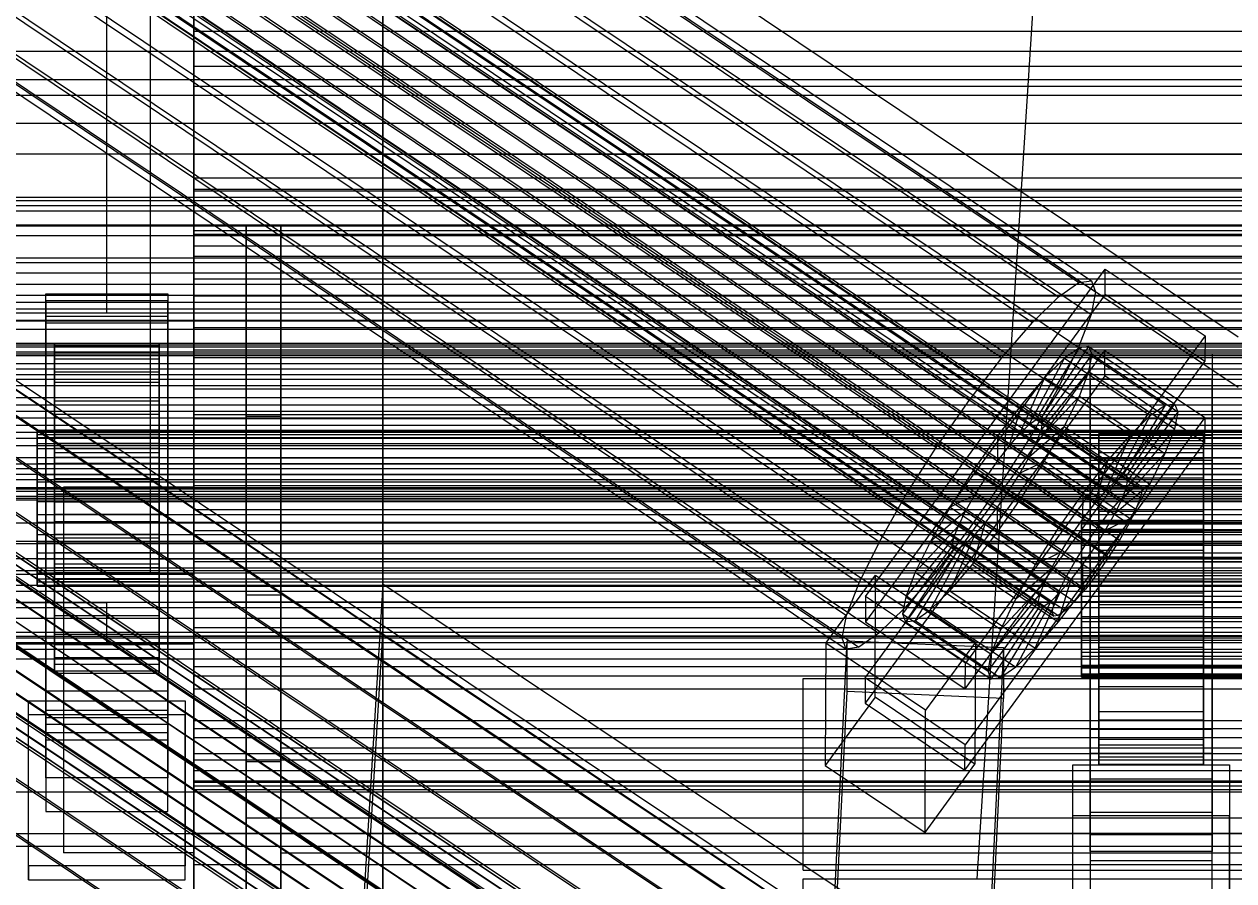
# Model space of a CAD drawing. Header units: millimetres. Extents: x -1970 to 34302, y -80068 to 6837.
# Drawn here: x -269.5 to -130.5, y -34885.2 to -34786.9 of the extents above; entities that cross this region are included whole.
import ezdxf

# ---------------------------------------------------------------- set-up
doc = ezdxf.new("R2010")
doc.units = ezdxf.units.MM
for name, color, linetype, lineweight in [('COTAS_O', 1, 'Continuous', 0), ('frontal_C01', 7, 'Continuous', 0), ('frontal_C02', 7, 'Continuous', 0), ('frontal_C05', 7, 'Continuous', 0), ('frontal_C05-C07', 7, 'Continuous', 0), ('frontal_C07', 7, 'Continuous', 0), ('frontal_mezcladora', 7, 'Continuous', 0), ('frontal_tolva_provisional', 7, 'Continuous', 0)]:
    doc.layers.add(name, color=color, linetype=linetype, lineweight=lineweight)
doc.dimstyles.new('R19_100', dxfattribs={"dimtxt": 250, "dimasz": 150, "dimexe": 150, "dimexo": 80, "dimgap": 100, "dimtad": 1, "dimtih": 1, "dimtoh": 1, "dimdsep": 46, "dimcen": 0.09, "dimadec": 0, "dimazin": 0, "dimtfac": 1, "dimtdec": 4, "dimtofl": 0, "dimtmove": 0, "dimatfit": 3, "dimfxl": 1, "dimtolj": 1, "dimtzin": 0, "dimarcsym": 0})

# ---------------------------------------------------------------- blocks, each defined once
blk = doc.blocks.new('*D38')
at = {"layer": 'COTAS_O', "color": 0, "lineweight": -2, "transparency": 16777216}
for p, q in [((-570, -33700), (200, -33700)), ((50, -34750), (50, -33850)), ((-570, -34900), (200, -34900))]:
    blk.add_line(p, q, dxfattribs=at)
at = {"layer": 'COTAS_O', "color": 0, "transparency": 16777216}
for points in [[(25, -33850), (75, -33850), (50, -33700)], [(25, -34750), (75, -34750), (50, -34900)]]:
    blk.add_solid(points, dxfattribs=at)
at = {"layer": 'Defpoints', "color": 0, "transparency": 16777216}
for p in [(-650, -33700), (50, -33700), (-650, -34900)]:
    blk.add_point(p, dxfattribs=at)
blk = doc.blocks.new('*D39')
at = {"layer": 'COTAS_O', "color": 0, "lineweight": -2, "transparency": 16777216}
for p, q in [((-650, -34820), (-650, -34050)), ((650, -34820), (650, -34050)), ((-500, -34200), (500, -34200))]:
    blk.add_line(p, q, dxfattribs=at)
at = {"layer": 'COTAS_O', "color": 0, "transparency": 16777216}
for points in [[(-500, -34175), (-500, -34225), (-650, -34200)], [(500, -34175), (500, -34225), (650, -34200)]]:
    blk.add_solid(points, dxfattribs=at)
at = {"layer": 'Defpoints', "color": 0, "transparency": 16777216}
for p in [(650, -34200), (-650, -34900), (650, -34900)]:
    blk.add_point(p, dxfattribs=at)

msp = doc.modelspace()

# ---------------------------------------------------------------- linework, layer by layer
at = {"layer": 'frontal_C01'}
for p, q in [((-250, -32681.31), (-250, -35586.788)), ((-250, -35591.549), (-250, -32686.07)), ((-228.298, -34554.454), (-228.298, -34851.15)), ((-228.298, -34856.869), (-228.298, -34560.172)), ((-332.629, -34787.342), (-148.32, -34910.34)), ((-331.181, -34787.227), (-146.872, -34910.225)), ((-334.938, -34788.889), (-150.629, -34911.887)), ((-330.692, -34788.553), (-146.383, -34911.551)), ((-356.348, -34791.625), (-142.549, -34934.303)), ((-355.53, -34791.077), (-141.731, -34933.755)), ((-355.017, -34791.036), (-141.218, -34933.714)), ((-354.844, -34791.506), (-141.045, -34934.184)), ((-331.197, -34791.229), (-146.887, -34914.227)), ((-357.415, -34792.644), (-143.617, -34935.322)), ((-355.022, -34792.454), (-141.224, -34935.132)), ((-337.95, -34791.764), (-153.641, -34914.762)), ((-358.659, -34794.063), (-144.861, -34936.741)), ((-355.541, -34793.816), (-141.742, -34936.494)), ((-146.196, -34938.465), (-359.995, -34795.787)), ((-356.363, -34795.499), (-142.565, -34938.177)), ((-341.461, -34795.771), (-157.152, -34918.769)), ((-332.659, -34795.073), (-148.35, -34918.071)), ((-361.332, -34797.698), (-147.533, -34940.375)), ((-357.434, -34797.389), (-143.635, -34940.066)), ((-362.578, -34799.665), (-148.779, -34942.342)), ((-358.68, -34799.356), (-144.881, -34942.033)), ((-334.981, -34799.823), (-150.672, -34922.821)), ((-360.017, -34801.266), (-146.218, -34943.944)), ((-160.922, -34923.633), (-345.231, -34800.635)), ((-363.648, -34801.554), (-149.85, -34944.232)), ((-364.471, -34803.237), (-150.672, -34945.915)), ((-361.352, -34802.99), (-147.554, -34945.668)), ((-365.168, -34805.547), (-151.369, -34948.225)), ((-364.989, -34804.599), (-151.191, -34947.277)), ((-363.664, -34805.428), (-149.865, -34948.106)), ((-362.596, -34804.409), (-148.798, -34947.087)), ((-338.003, -34805.155), (-153.694, -34928.153)), ((-364.995, -34806.017), (-151.196, -34948.695)), ((-364.482, -34805.976), (-150.683, -34948.654)), ((-349.002, -34806.027), (-164.693, -34929.025)), ((-311.15, -34807.113), (311.15, -34807.113)), ((-311.15, -34807.665), (311.15, -34807.665)), ((-311.15, -34808.289), (311.15, -34808.289)), ((-341.52, -34810.706), (-157.211, -34933.704)), ((-311.15, -34809.909), (311.15, -34809.909)), ((-311.15, -34811.115), (311.15, -34811.115)), ((-352.519, -34811.578), (-168.21, -34934.576)), ((-311.15, -34813.691), (311.15, -34813.691)), ((-345.291, -34816.098), (-160.982, -34939.096)), ((-311.15, -34815.396), (311.15, -34815.396)), ((-355.541, -34816.91), (-171.232, -34939.908)), ((-311.15, -34818.754), (311.15, -34818.754)), ((-311.15, -34820.842), (311.15, -34820.842)), ((-357.863, -34821.66), (-173.554, -34944.658)), ((-349.061, -34820.962), (-164.752, -34943.961)), ((-440, -34823.494), (440, -34823.494)), ((-440, -34823.69), (440, -34823.69)), ((-440, -34823.911), (440, -34823.911)), ((-440, -34824.485), (440, -34824.485)), ((-440, -34824.912), (440, -34824.912)), ((-352.572, -34824.969), (-168.263, -34947.967)), ((311.15, -34824.753), (-311.15, -34824.753)), ((-440, -34825.825), (440, -34825.825)), ((-440, -34826.429), (440, -34826.429)), ((-440, -34827.619), (440, -34827.619)), ((-311.15, -34827.082), (311.15, -34827.082)), ((-440, -34828.359), (440, -34828.359)), ((440, -34829.745), (-440, -34829.745)), ((-440, -34830.57), (440, -34830.57)), ((-311.15, -34831.278), (311.15, -34831.278)), ((-440, -34832.057), (440, -34832.057)), ((-440, -34832.911), (440, -34832.911)), ((-440, -34834.398), (440, -34834.398)), ((-311.15, -34833.69), (311.15, -34833.69)), ((-440, -34835.223), (440, -34835.223)), ((-440, -34836.609), (440, -34836.609)), ((-440, -34837.349), (440, -34837.349)), ((-440, -34838.539), (440, -34838.539)), ((-311.15, -34837.886), (311.15, -34837.886)), ((-440, -34839.143), (440, -34839.143)), ((-440, -34840.056), (440, -34840.056)), ((-311.15, -34840.215), (311.15, -34840.215)), ((-440, -34840.483), (440, -34840.483)), ((-440, -34841.057), (440, -34841.057)), ((-440, -34841.278), (440, -34841.278)), ((-440, -34841.474), (440, -34841.474)), ((-311.15, -34844.126), (311.15, -34844.126)), ((-450, -34846.475), (450, -34846.475)), ((-311.15, -34846.214), (311.15, -34846.214)), ((-311.15, -34849.572), (311.15, -34849.572)), ((-311.15, -34851.277), (311.15, -34851.277)), ((-228.298, -34851.15), (-250, -35207.289)), ((-130, -34916.749), (-228.298, -34851.15)), ((-228.298, -34851.15), (-228.298, -34856.869)), ((-311.15, -34853.853), (311.15, -34853.853)), ((-311.15, -34855.059), (311.15, -34855.059)), ((-311.15, -34856.679), (311.15, -34856.679)), ((-250, -35213.008), (-228.298, -34856.869)), ((-228.298, -34856.869), (-130, -34922.468)), ((-311.15, -34857.303), (311.15, -34857.303)), ((-311.15, -34857.855), (311.15, -34857.855)), ((450, -34858.65), (-450, -34858.65)), ((450, -34879.814), (-450, -34879.814))]:
    msp.add_line(p, q, dxfattribs=at)
at = {"layer": 'frontal_C02'}
for p, q in [((-250, -32976.99), (-250, -35767.535)), ((-250, -35772.314), (-250, -32981.769)), ((-331.181, -34692.848), (-146.872, -34816.332)), ((-332.629, -34693.045), (-148.32, -34816.529)), ((-330.692, -34694.092), (-146.383, -34817.576)), ((-334.938, -34694.669), (-150.629, -34818.153)), ((-355.53, -34696.687), (-141.731, -34839.928)), ((-355.017, -34696.617), (-141.218, -34839.858)), ((-354.844, -34697.057), (-141.045, -34840.299)), ((-331.197, -34696.691), (-146.887, -34820.175)), ((-357.415, -34698.304), (-143.617, -34841.545)), ((-356.348, -34697.262), (-142.549, -34840.503)), ((-355.022, -34697.978), (-141.224, -34841.22)), ((-337.95, -34697.609), (-153.641, -34821.093)), ((-358.659, -34699.741), (-144.861, -34842.982)), ((-355.541, -34699.317), (-141.742, -34842.558)), ((-356.363, -34700.982), (-142.565, -34844.223)), ((-332.659, -34700.469), (-148.35, -34823.953)), ((-146.196, -34844.717), (-359.995, -34701.476)), ((-341.461, -34701.666), (-157.152, -34825.149)), ((-361.332, -34703.39), (-147.533, -34846.631)), ((-357.434, -34702.86), (-143.635, -34846.101)), ((-362.578, -34705.352), (-148.779, -34848.594)), ((-358.68, -34704.822), (-144.881, -34848.064)), ((-334.981, -34705.168), (-150.672, -34828.652)), ((-360.017, -34706.736), (-146.218, -34849.978)), ((-160.922, -34830.045), (-345.231, -34706.561)), ((-363.648, -34707.23), (-149.85, -34850.472)), ((-364.471, -34708.895), (-150.672, -34852.137)), ((-361.352, -34708.471), (-147.554, -34851.713)), ((-364.989, -34710.234), (-151.191, -34853.475)), ((-363.664, -34710.95), (-149.865, -34854.192)), ((-362.596, -34709.908), (-148.798, -34853.15)), ((-338.003, -34710.467), (-153.694, -34833.951)), ((-365.168, -34711.155), (-151.369, -34854.396)), ((-364.995, -34711.595), (-151.196, -34854.837)), ((-364.482, -34711.526), (-150.683, -34854.767)), ((-349.002, -34711.963), (-164.693, -34835.447)), ((-341.52, -34716.007), (-157.211, -34839.491)), ((-352.519, -34717.502), (-168.21, -34840.986)), ((-345.291, -34721.408), (-160.982, -34844.892)), ((-355.541, -34722.802), (-171.232, -34846.286)), ((-349.061, -34726.304), (-164.752, -34849.788)), ((-357.863, -34727.501), (-173.554, -34850.985)), ((-352.572, -34730.36), (-168.263, -34853.844)), ((-359.326, -34731.279), (-175.016, -34854.762)), ((-355.584, -34733.3), (-171.275, -34856.784)), ((-359.83, -34733.878), (-175.521, -34857.362)), ((-359.341, -34735.121), (-175.032, -34858.605)), ((-357.893, -34734.924), (-173.584, -34858.408)), ((-130, -34822.796), (-228.298, -34756.938)), ((-228.298, -34756.938), (-228.298, -35041.759)), ((-228.298, -35047.5), (-228.298, -34762.679)), ((-228.298, -34762.679), (-130, -34828.537)), ((430, -34793.253), (-430, -34793.253)), ((430, -34798.253), (-430, -34798.253)), ((-172.809, -34852.557), (-145.277, -34814.964)), ((-145.289, -34817.887), (-145.277, -34814.964)), ((-145.277, -34814.964), (-133.809, -34822.648)), ((-150.629, -34818.153), (-148.32, -34816.529)), ((-148.32, -34816.529), (-146.872, -34816.332)), ((-146.872, -34816.332), (-146.383, -34817.576)), ((-145.289, -34817.887), (-172.821, -34855.48)), ((-146.383, -34817.576), (-146.887, -34820.175)), ((-133.821, -34825.57), (-145.289, -34817.887)), ((-153.641, -34821.093), (-150.629, -34818.153)), ((-146.887, -34820.175), (-148.35, -34823.953)), ((-157.152, -34825.149), (-153.641, -34821.093)), ((-133.809, -34822.648), (-161.341, -34860.241)), ((-133.809, -34822.648), (-133.821, -34825.57)), ((-172.847, -34861.91), (-145.315, -34824.317)), ((-153.199, -34832.245), (-148.226, -34824.001)), ((-152.686, -34832.175), (-147.143, -34823.853)), ((-152.513, -34832.615), (-146.777, -34824.783)), ((-148.35, -34823.953), (-150.672, -34828.652)), ((-148.226, -34824.001), (-149.953, -34825.215)), ((-147.143, -34823.853), (-148.226, -34824.001)), ((-148.226, -34824.001), (-138.396, -34830.586)), ((-147.155, -34826.728), (-146.777, -34824.783)), ((-147.143, -34823.853), (-137.313, -34830.439)), ((-146.777, -34824.783), (-147.143, -34823.853)), ((-147, -34827.617), (-147, -34824.694)), ((-147, -34824.694), (-133, -34824.694)), ((-147, -34870.599), (-147, -34824.694)), ((-146.777, -34824.783), (-136.948, -34831.369)), ((-145.327, -34827.24), (-145.315, -34824.317)), ((-145.315, -34824.317), (-133.847, -34832)), ((-133, -34824.694), (-133, -34827.617)), ((-133, -34824.694), (-133, -34870.599)), ((-161.353, -34863.163), (-133.821, -34825.57)), ((-160.922, -34830.045), (-157.152, -34825.149)), ((-154.017, -34832.82), (-149.953, -34825.215)), ((-149.953, -34825.215), (-152.207, -34827.415)), ((-149.953, -34825.215), (-140.123, -34831.801)), ((-145.327, -34827.24), (-172.859, -34864.832)), ((-155.085, -34833.862), (-152.207, -34827.415)), ((-152.207, -34827.415), (-154.833, -34830.449)), ((-152.692, -34833.536), (-147.155, -34826.728)), ((-152.207, -34827.415), (-142.377, -34834)), ((-148.249, -34829.554), (-147.155, -34826.728)), ((-147.155, -34826.728), (-137.325, -34833.314)), ((-133, -34827.617), (-147, -34827.617)), ((-147, -34827.617), (-147, -34873.521)), ((-133.859, -34834.923), (-145.327, -34827.24)), ((-133, -34873.521), (-133, -34827.617)), ((-150.672, -34828.652), (-153.694, -34833.951)), ((-164.693, -34835.447), (-160.922, -34830.045)), ((-154.833, -34830.449), (-157.653, -34834.111)), ((-156.329, -34835.299), (-154.833, -34830.449)), ((-154.833, -34830.449), (-145.003, -34837.035)), ((-153.21, -34834.875), (-148.249, -34829.554)), ((-149.985, -34833.068), (-148.249, -34829.554)), ((-148.249, -34829.554), (-138.419, -34836.139)), ((-138.396, -34830.586), (-143.369, -34838.83)), ((-137.313, -34830.439), (-142.856, -34838.761)), ((-140.123, -34831.801), (-138.396, -34830.586)), ((-138.396, -34830.586), (-137.313, -34830.439)), ((-137.313, -34830.439), (-136.948, -34831.369)), ((-133.847, -34832), (-161.379, -34869.593)), ((-140.123, -34831.801), (-144.188, -34839.406)), ((-136.948, -34831.369), (-142.683, -34839.201)), ((-142.377, -34834), (-140.123, -34831.801)), ((-136.948, -34831.369), (-137.325, -34833.314)), ((-133.847, -34832), (-133.859, -34834.923)), ((-155.085, -34833.862), (-154.017, -34832.82)), ((-154.033, -34836.54), (-149.985, -34833.068)), ((-154.017, -34832.82), (-153.199, -34832.245)), ((-144.188, -34839.406), (-154.017, -34832.82)), ((-153.199, -34832.245), (-152.686, -34832.175)), ((-143.369, -34838.83), (-153.199, -34832.245)), ((-152.513, -34832.615), (-152.692, -34833.536)), ((-142.856, -34838.761), (-152.686, -34832.175)), ((-152.686, -34832.175), (-152.513, -34832.615)), ((-142.683, -34839.201), (-152.513, -34832.615)), ((-152.246, -34837.033), (-149.985, -34833.068)), ((-149.985, -34833.068), (-140.156, -34839.654)), ((-137.325, -34833.314), (-142.862, -34840.122)), ((-137.325, -34833.314), (-138.419, -34836.139)), ((-157.653, -34834.111), (-160.474, -34838.152)), ((-157.653, -34834.111), (-157.665, -34837.034)), ((-147.823, -34840.697), (-157.653, -34834.111)), ((-153.694, -34833.951), (-157.211, -34839.491)), ((-156.329, -34835.299), (-155.085, -34833.862)), ((-145.255, -34840.448), (-155.085, -34833.862)), ((-152.692, -34833.536), (-153.21, -34834.875)), ((-142.862, -34840.122), (-152.692, -34833.536)), ((-147, -34836.97), (-147, -34834.047)), ((-147, -34834.047), (-133, -34834.047)), ((-147, -34879.951), (-147, -34834.047)), ((-146, -34843.833), (-146, -34833.839)), ((-146, -34833.839), (-146, -34834.315)), ((-146, -34833.839), (-134, -34833.839)), ((-146, -34834.657), (-146, -34833.839)), ((-146, -34844.059), (-146, -34834.315)), ((-146, -34834.315), (-146, -34836.053)), ((-146, -34834.315), (-134, -34834.315)), ((-146, -34844.221), (-146, -34834.657)), ((-146, -34834.657), (-134, -34834.657)), ((-146, -34836.714), (-146, -34834.657)), ((-142.377, -34834), (-145.255, -34840.448)), ((-145.003, -34837.035), (-142.377, -34834)), ((-134, -34834.315), (-134, -34833.839)), ((-134, -34833.839), (-134, -34843.833)), ((-134, -34833.839), (-134, -34834.657)), ((-134, -34836.053), (-134, -34834.315)), ((-134, -34834.315), (-134, -34844.059)), ((-134, -34834.657), (-134, -34844.221)), ((-134, -34834.657), (-134, -34836.714)), ((-133, -34834.047), (-133, -34836.97)), ((-133, -34834.047), (-133, -34879.951)), ((-168.21, -34840.986), (-164.693, -34835.447)), ((-161.391, -34872.516), (-133.859, -34834.923)), ((-157.665, -34837.034), (-156.329, -34835.299)), ((-146.499, -34841.885), (-156.329, -34835.299)), ((-153.21, -34834.875), (-154.033, -34836.54)), ((-143.38, -34841.461), (-153.21, -34834.875)), ((-146, -34844.882), (-146, -34836.053)), ((-146, -34836.053), (-146, -34838.933)), ((-146, -34836.053), (-134, -34836.053)), ((-138.419, -34836.139), (-143.38, -34841.461)), ((-138.419, -34836.139), (-140.156, -34839.654)), ((-134, -34838.933), (-134, -34836.053)), ((-134, -34836.053), (-134, -34844.882)), ((-159.001, -34838.948), (-157.665, -34837.034)), ((-157.665, -34837.034), (-147.835, -34843.619)), ((-154.033, -34836.54), (-155.103, -34838.418)), ((-155.103, -34838.418), (-152.246, -34837.033)), ((-154.877, -34841.176), (-152.246, -34837.033)), ((-144.203, -34843.126), (-154.033, -34836.54)), ((-152.246, -34837.033), (-142.416, -34843.619)), ((-147.823, -34840.697), (-145.003, -34837.035)), ((-133, -34836.97), (-147, -34836.97)), ((-147, -34836.97), (-147, -34882.874)), ((-145.003, -34837.035), (-146.499, -34841.885)), ((-146, -34845.195), (-146, -34836.714)), ((-146, -34836.714), (-134, -34836.714)), ((-146, -34839.868), (-146, -34836.714)), ((-134, -34836.714), (-134, -34845.195)), ((-134, -34836.714), (-134, -34839.868)), ((-133, -34882.874), (-133, -34836.97)), ((-160.474, -34838.152), (-163.105, -34842.295)), ((-159.001, -34838.948), (-160.474, -34838.152)), ((-160.474, -34838.152), (-150.644, -34844.737)), ((-160.247, -34840.91), (-159.001, -34838.948)), ((-149.171, -34845.533), (-159.001, -34838.948)), ((-155.103, -34838.418), (-156.35, -34840.38)), ((-145.274, -34845.003), (-155.103, -34838.418)), ((-146, -34846.246), (-146, -34838.933)), ((-146, -34838.933), (-146, -34842.761)), ((-146, -34838.933), (-134, -34838.933)), ((-143.369, -34838.83), (-144.188, -34839.406)), ((-142.856, -34838.761), (-143.369, -34838.83)), ((-142.683, -34839.201), (-142.856, -34838.761)), ((-134, -34842.761), (-134, -34838.933)), ((-134, -34838.933), (-134, -34846.246)), ((-157.211, -34839.491), (-160.982, -34844.892)), ((-146, -34846.689), (-146, -34839.868)), ((-146, -34839.868), (-134, -34839.868)), ((-146, -34843.906), (-146, -34839.868)), ((-144.188, -34839.406), (-145.255, -34840.448)), ((-140.156, -34839.654), (-144.203, -34843.126)), ((-143.38, -34841.461), (-142.862, -34840.122)), ((-142.862, -34840.122), (-142.683, -34839.201)), ((-142.549, -34840.503), (-141.731, -34839.928)), ((-140.156, -34839.654), (-142.416, -34843.619)), ((-141.731, -34839.928), (-141.218, -34839.858)), ((-141.045, -34840.299), (-141.224, -34841.22)), ((-141.218, -34839.858), (-141.045, -34840.299)), ((-134, -34839.868), (-134, -34846.689)), ((-134, -34839.868), (-134, -34843.906)), ((-171.232, -34846.286), (-168.21, -34840.986)), ((-160.247, -34840.91), (-163.105, -34842.295)), ((-161.318, -34842.788), (-160.247, -34840.91)), ((-150.417, -34847.496), (-160.247, -34840.91)), ((-157.698, -34845.217), (-154.877, -34841.176)), ((-156.35, -34840.38), (-157.686, -34842.294)), ((-156.35, -34840.38), (-154.877, -34841.176)), ((-146.52, -34846.966), (-156.35, -34840.38)), ((-154.877, -34841.176), (-145.047, -34847.762)), ((-150.644, -34844.737), (-147.823, -34840.697)), ((-147.835, -34843.619), (-147.823, -34840.697)), ((-145.255, -34840.448), (-146.499, -34841.885)), ((-144.861, -34842.982), (-143.617, -34841.545)), ((-144.203, -34843.126), (-143.38, -34841.461)), ((-143.617, -34841.545), (-142.549, -34840.503)), ((-141.224, -34841.22), (-141.742, -34842.558)), ((-163.105, -34842.295), (-165.365, -34846.26)), ((-161.318, -34842.788), (-165.365, -34846.26)), ((-163.105, -34842.295), (-153.275, -34848.881)), ((-162.14, -34844.453), (-161.318, -34842.788)), ((-151.488, -34849.374), (-161.318, -34842.788)), ((-157.686, -34842.294), (-159.022, -34844.029)), ((-157.686, -34842.294), (-157.698, -34845.217)), ((-147.856, -34848.88), (-157.686, -34842.294)), ((-146.499, -34841.885), (-147.835, -34843.619)), ((-146.196, -34844.717), (-144.861, -34842.982)), ((-146, -34848.059), (-146, -34842.761)), ((-146, -34842.761), (-146, -34847.275)), ((-146, -34842.761), (-134, -34842.761)), ((-145.274, -34845.003), (-144.203, -34843.126)), ((-141.742, -34842.558), (-142.565, -34844.223)), ((-134, -34847.275), (-134, -34842.761)), ((-134, -34842.761), (-134, -34848.059)), ((-162.14, -34844.453), (-167.102, -34849.774)), ((-162.659, -34845.792), (-162.14, -34844.453)), ((-152.311, -34851.039), (-162.14, -34844.453)), ((-159.022, -34844.029), (-160.518, -34848.879)), ((-159.022, -34844.029), (-160.266, -34845.466)), ((-149.192, -34850.615), (-159.022, -34844.029)), ((-147.835, -34843.619), (-149.171, -34845.533)), ((-148, -34844.221), (-148, -34843.833)), ((-148, -34843.833), (-148, -34844.059)), ((-148, -34843.833), (148, -34843.833)), ((-148, -34844.059), (-148, -34844.882)), ((-148, -34844.059), (148, -34844.059)), ((-148, -34845.195), (-148, -34844.221)), ((-148, -34844.221), (148, -34844.221)), ((-146, -34844.059), (-146, -34843.833)), ((-134, -34843.833), (-146, -34843.833)), ((-146, -34843.833), (-146, -34844.221)), ((-146, -34848.602), (-146, -34843.906)), ((-146, -34843.906), (-134, -34843.906)), ((-146, -34848.552), (-146, -34843.906)), ((-146, -34844.882), (-146, -34844.059)), ((-134, -34844.059), (-146, -34844.059)), ((-134, -34844.221), (-146, -34844.221)), ((-146, -34844.221), (-146, -34845.195)), ((-142.416, -34843.619), (-145.274, -34845.003)), ((-142.416, -34843.619), (-145.047, -34847.762)), ((-142.565, -34844.223), (-143.635, -34846.101)), ((-134, -34843.833), (-134, -34844.059)), ((-134, -34844.221), (-134, -34843.833)), ((-134, -34843.906), (-134, -34848.602)), ((-134, -34843.906), (-134, -34848.552)), ((-134, -34844.059), (-134, -34844.882)), ((-134, -34845.195), (-134, -34844.221)), ((-162.659, -34845.792), (-168.196, -34852.6)), ((-160.982, -34844.892), (-164.752, -34849.788)), ((-160.266, -34845.466), (-163.144, -34851.913)), ((-162.837, -34846.713), (-162.659, -34845.792)), ((-152.829, -34852.378), (-162.659, -34845.792)), ((-160.266, -34845.466), (-161.333, -34846.508)), ((-160.518, -34848.879), (-157.698, -34845.217)), ((-150.436, -34852.052), (-160.266, -34845.466)), ((-157.698, -34845.217), (-147.868, -34851.803)), ((-153.275, -34848.881), (-150.644, -34844.737)), ((-150.644, -34844.737), (-149.171, -34845.533)), ((-149.171, -34845.533), (-150.417, -34847.496)), ((-148, -34844.882), (-148, -34846.246)), ((-148, -34844.882), (148, -34844.882)), ((-148, -34846.689), (-148, -34845.195)), ((-148, -34845.195), (148, -34845.195)), ((-147.533, -34846.631), (-146.196, -34844.717)), ((-146.52, -34846.966), (-145.274, -34845.003)), ((-146, -34846.246), (-146, -34844.882)), ((-134, -34844.882), (-146, -34844.882)), ((-134, -34845.195), (-146, -34845.195)), ((-146, -34845.195), (-146, -34846.689)), ((-134, -34844.882), (-134, -34846.246)), ((-134, -34846.689), (-134, -34845.195)), ((-173.554, -34850.985), (-171.232, -34846.286)), ((-162.837, -34846.713), (-168.573, -34854.545)), ((-162.664, -34847.153), (-168.208, -34855.475)), ((-162.151, -34847.084), (-167.125, -34855.327)), ((-165.365, -34846.26), (-167.102, -34849.774)), ((-161.333, -34846.508), (-165.397, -34854.113)), ((-165.365, -34846.26), (-155.535, -34852.845)), ((-162.664, -34847.153), (-162.837, -34846.713)), ((-153.008, -34853.299), (-162.837, -34846.713)), ((-162.151, -34847.084), (-162.664, -34847.153)), ((-152.835, -34853.739), (-162.664, -34847.153)), ((-161.333, -34846.508), (-162.151, -34847.084)), ((-152.321, -34853.669), (-162.151, -34847.084)), ((-151.503, -34853.094), (-161.333, -34846.508)), ((-148.779, -34848.594), (-147.533, -34846.631)), ((-148, -34846.246), (-148, -34848.059)), ((-148, -34846.246), (148, -34846.246)), ((-148, -34848.602), (-148, -34846.689)), ((-148, -34846.689), (148, -34846.689)), ((-147.856, -34848.88), (-146.52, -34846.966)), ((-145.047, -34847.762), (-146.52, -34846.966)), ((-146, -34848.059), (-146, -34846.246)), ((-134, -34846.246), (-146, -34846.246)), ((-134, -34846.689), (-146, -34846.689)), ((-146, -34846.689), (-146, -34848.602)), ((-146, -34847.275), (-146, -34850.197)), ((-134, -34847.275), (-146, -34847.275)), ((-146, -34847.275), (-146, -34852.167)), ((-143.635, -34846.101), (-144.881, -34848.064)), ((-134, -34846.246), (-134, -34848.059)), ((-134, -34848.602), (-134, -34846.689)), ((-134, -34850.197), (-134, -34847.275)), ((-134, -34852.167), (-134, -34847.275)), ((430, -34848.253), (-430, -34848.253)), ((-153.275, -34848.881), (-150.417, -34847.496)), ((-150.417, -34847.496), (-151.488, -34849.374)), ((-149.85, -34850.472), (-148.779, -34848.594)), ((-148, -34848.059), (-148, -34850.197)), ((-148, -34848.059), (148, -34848.059)), ((-148, -34850.802), (-148, -34848.602)), ((-148, -34848.602), (148, -34848.602)), ((-145.047, -34847.762), (-147.868, -34851.803)), ((-144.881, -34848.064), (-146.218, -34849.978)), ((-146, -34850.197), (-146, -34848.059)), ((-134, -34848.059), (-146, -34848.059)), ((-146, -34850.802), (-146, -34848.552)), ((-146, -34848.552), (-134, -34848.552)), ((-146, -34853.489), (-146, -34848.552)), ((-134, -34848.602), (-146, -34848.602)), ((-146, -34848.602), (-146, -34850.802)), ((-134, -34848.059), (-134, -34850.197)), ((-134, -34848.552), (-134, -34850.802)), ((-134, -34848.552), (-134, -34853.489)), ((-134, -34850.802), (-134, -34848.602)), ((-164.752, -34849.788), (-168.263, -34853.844)), ((-167.102, -34849.774), (-168.196, -34852.6)), ((-167.102, -34849.774), (-157.272, -34856.36)), ((-163.144, -34851.913), (-160.518, -34848.879)), ((-160.518, -34848.879), (-150.688, -34855.465)), ((-155.535, -34852.845), (-153.275, -34848.881)), ((-155.535, -34852.845), (-151.488, -34849.374)), ((-151.488, -34849.374), (-152.311, -34851.039)), ((-149.192, -34850.615), (-147.856, -34848.88)), ((-147.868, -34851.803), (-147.856, -34848.88)), ((-146.218, -34849.978), (-147.554, -34851.713)), ((-177.394, -34857.946), (-171.658, -34850.114)), ((-175.016, -34854.762), (-173.554, -34850.985)), ((-171.715, -34864.143), (-171.658, -34850.114)), ((-171.658, -34850.114), (-160.19, -34857.798)), ((-157.272, -34856.36), (-152.311, -34851.039)), ((-152.311, -34851.039), (-152.829, -34852.378)), ((-150.688, -34855.465), (-149.192, -34850.615)), ((-150.672, -34852.137), (-149.85, -34850.472)), ((-150.436, -34852.052), (-149.192, -34850.615)), ((-148, -34850.197), (-148, -34852.515)), ((148, -34850.197), (-148, -34850.197)), ((-148, -34853.141), (-148, -34850.802)), ((-148, -34850.802), (148, -34850.802)), ((-146, -34850.197), (-134, -34850.197)), ((-146, -34852.515), (-146, -34850.197)), ((-134, -34850.802), (-146, -34850.802)), ((-146, -34850.802), (-146, -34853.141)), ((-134, -34850.197), (-134, -34852.515)), ((-134, -34853.141), (-134, -34850.802)), ((-172.809, -34852.557), (-172.821, -34855.48)), ((-161.341, -34860.241), (-172.809, -34852.557)), ((-168.196, -34852.6), (-168.573, -34854.545)), ((-168.196, -34852.6), (-158.366, -34859.186)), ((-165.397, -34854.113), (-163.144, -34851.913)), ((-163.144, -34851.913), (-153.314, -34858.499)), ((-158.366, -34859.186), (-152.829, -34852.378)), ((-157.272, -34856.36), (-155.535, -34852.845)), ((-153.314, -34858.499), (-150.436, -34852.052)), ((-152.829, -34852.378), (-153.008, -34853.299)), ((-151.503, -34853.094), (-150.436, -34852.052)), ((-151.191, -34853.475), (-150.672, -34852.137)), ((-147.868, -34851.803), (-150.688, -34855.465)), ((-147.554, -34851.713), (-148.798, -34853.15)), ((-148, -34852.515), (-148, -34854.853)), ((-148, -34852.515), (148, -34852.515)), ((-146, -34852.515), (-146, -34852.167)), ((-146, -34852.167), (-146, -34857.104)), ((-146, -34852.167), (-134, -34852.167)), ((-146, -34854.853), (-146, -34852.515)), ((-134, -34852.515), (-146, -34852.515)), ((-134, -34857.104), (-134, -34852.167)), ((-134, -34852.167), (-134, -34852.515)), ((-134, -34852.515), (-134, -34854.853)), ((430, -34853.253), (-430, -34853.253)), ((-168.263, -34853.844), (-171.275, -34856.784)), ((-167.125, -34855.327), (-165.397, -34854.113)), ((-165.397, -34854.113), (-155.567, -34860.699)), ((-158.743, -34861.13), (-153.008, -34853.299)), ((-158.378, -34862.061), (-152.835, -34853.739)), ((-157.295, -34861.913), (-152.321, -34853.669)), ((-155.567, -34860.699), (-151.503, -34853.094)), ((-153.008, -34853.299), (-152.835, -34853.739)), ((-152.835, -34853.739), (-152.321, -34853.669)), ((-152.321, -34853.669), (-151.503, -34853.094)), ((-151.369, -34854.396), (-151.191, -34853.475)), ((-149.865, -34854.192), (-150.683, -34854.767)), ((-148.798, -34853.15), (-149.865, -34854.192)), ((-148, -34855.458), (-148, -34853.141)), ((-148, -34853.141), (148, -34853.141)), ((-146, -34853.141), (-146, -34853.489)), ((-134, -34853.141), (-146, -34853.141)), ((-146, -34853.141), (-146, -34855.458)), ((-146, -34853.489), (-134, -34853.489)), ((-146, -34858.381), (-146, -34853.489)), ((-134, -34853.489), (-134, -34853.141)), ((-134, -34855.458), (-134, -34853.141)), ((-134, -34853.489), (-134, -34858.381)), ((-175.521, -34857.362), (-175.016, -34854.762)), ((-172.821, -34855.48), (-161.353, -34863.163)), ((-168.573, -34854.545), (-168.208, -34855.475)), ((-168.573, -34854.545), (-158.743, -34861.13)), ((-168.208, -34855.475), (-167.125, -34855.327)), ((-168.208, -34855.475), (-158.378, -34862.061)), ((-167.125, -34855.327), (-157.295, -34861.913)), ((-150.688, -34855.465), (-153.314, -34858.499)), ((-151.196, -34854.837), (-151.369, -34854.396)), ((-150.683, -34854.767), (-151.196, -34854.837)), ((-148, -34854.853), (-148, -34857.054)), ((-148, -34854.853), (148, -34854.853)), ((-148, -34857.596), (-148, -34855.458)), ((-148, -34855.458), (148, -34855.458)), ((-146, -34857.054), (-146, -34854.853)), ((-146, -34854.853), (-146, -34857.104)), ((-134, -34854.853), (-146, -34854.853)), ((-146, -34855.458), (-146, -34858.381)), ((-134, -34855.458), (-146, -34855.458)), ((-146, -34855.458), (-146, -34857.596)), ((-134, -34857.104), (-134, -34854.853)), ((-134, -34854.853), (-134, -34857.054)), ((-134, -34858.381), (-134, -34855.458)), ((-134, -34857.596), (-134, -34855.458)), ((-171.275, -34856.784), (-173.584, -34858.408)), ((-158.366, -34859.186), (-157.272, -34856.36)), ((-177.811, -34917.027), (-174.943, -34857.65)), ((-177.394, -34857.946), (-177.451, -34871.975)), ((-165.926, -34865.629), (-177.394, -34857.946)), ((-175.032, -34858.605), (-175.521, -34857.362)), ((-173.584, -34858.408), (-175.032, -34858.605)), ((-174.943, -34863.496), (-174.943, -34857.65)), ((-174.943, -34857.65), (-156.962, -34858.444)), ((-160.19, -34857.798), (-165.926, -34865.629)), ((-160.19, -34857.798), (-160.247, -34871.826)), ((-148, -34857.054), (-148, -34858.966)), ((-148, -34857.054), (148, -34857.054)), ((-148, -34859.409), (-148, -34857.596)), ((-148, -34857.596), (148, -34857.596)), ((-146, -34858.966), (-146, -34857.054)), ((-146, -34857.054), (-146, -34861.75)), ((-134, -34857.054), (-146, -34857.054)), ((-146, -34857.104), (-146, -34861.75)), ((-146, -34857.104), (-134, -34857.104)), ((-146, -34857.596), (-146, -34862.894)), ((-134, -34857.596), (-146, -34857.596)), ((-146, -34857.596), (-146, -34859.409)), ((-146, -34858.381), (-134, -34858.381)), ((-146, -34862.894), (-146, -34858.381)), ((-134, -34861.75), (-134, -34857.054)), ((-134, -34857.054), (-134, -34858.966)), ((-134, -34861.75), (-134, -34857.104)), ((-134, -34862.894), (-134, -34857.596)), ((-134, -34859.409), (-134, -34857.596)), ((-134, -34858.381), (-134, -34862.894)), ((-156.962, -34858.444), (-159.83, -34917.821)), ((-158.743, -34861.13), (-158.366, -34859.186)), ((-156.962, -34858.444), (-156.962, -34864.291)), ((-153.314, -34858.499), (-155.567, -34860.699)), ((-148, -34858.966), (-148, -34860.461)), ((-148, -34858.966), (148, -34858.966)), ((-148, -34860.774), (-148, -34859.409)), ((-148, -34859.409), (148, -34859.409)), ((-146, -34860.461), (-146, -34858.966)), ((-146, -34858.966), (-146, -34865.787)), ((-134, -34858.966), (-146, -34858.966)), ((-146, -34859.409), (-146, -34866.722)), ((-134, -34859.409), (-146, -34859.409)), ((-146, -34859.409), (-146, -34860.774)), ((-134, -34865.787), (-134, -34858.966)), ((-134, -34858.966), (-134, -34860.461)), ((-134, -34866.722), (-134, -34859.409)), ((-134, -34860.774), (-134, -34859.409)), ((-161.353, -34863.163), (-161.341, -34860.241)), ((-158.378, -34862.061), (-158.743, -34861.13)), ((-155.567, -34860.699), (-157.295, -34861.913)), ((-148, -34860.461), (-148, -34861.435)), ((-148, -34860.461), (148, -34860.461)), ((-148, -34861.597), (-148, -34860.774)), ((-148, -34860.774), (148, -34860.774)), ((-146, -34861.435), (-146, -34860.461)), ((-146, -34860.461), (-146, -34868.942)), ((-134, -34860.461), (-146, -34860.461)), ((-146, -34860.774), (-146, -34869.603)), ((-134, -34860.774), (-146, -34860.774)), ((-146, -34860.774), (-146, -34861.597)), ((-134, -34868.942), (-134, -34860.461)), ((-134, -34860.461), (-134, -34861.435)), ((-134, -34869.603), (-134, -34860.774)), ((-134, -34861.597), (-134, -34860.774)), ((-172.847, -34861.91), (-172.859, -34864.832)), ((-161.379, -34869.593), (-172.847, -34861.91)), ((-157.295, -34861.913), (-158.378, -34862.061)), ((-148, -34861.435), (-148, -34861.822)), ((-148, -34861.435), (148, -34861.435)), ((-148, -34861.822), (-148, -34861.597)), ((-148, -34861.597), (148, -34861.597)), ((-148, -34861.822), (148, -34861.822)), ((-146, -34861.822), (-146, -34861.435)), ((-146, -34861.435), (-146, -34870.998)), ((-134, -34861.435), (-146, -34861.435)), ((-146, -34861.597), (-146, -34871.34)), ((-134, -34861.597), (-146, -34861.597)), ((-146, -34861.597), (-146, -34861.822)), ((-146, -34861.75), (-146, -34865.787)), ((-146, -34861.75), (-134, -34861.75)), ((-146, -34861.822), (-146, -34871.816)), ((-134, -34861.822), (-146, -34861.822)), ((-134, -34870.998), (-134, -34861.435)), ((-134, -34861.435), (-134, -34861.822)), ((-134, -34871.34), (-134, -34861.597)), ((-134, -34861.822), (-134, -34861.597)), ((-134, -34865.787), (-134, -34861.75)), ((-134, -34871.816), (-134, -34861.822)), ((-177.811, -34922.873), (-174.943, -34863.496)), ((-156.962, -34864.291), (-174.943, -34863.496)), ((-146, -34862.894), (-134, -34862.894)), ((-146, -34866.722), (-146, -34862.894)), ((-134, -34862.894), (-134, -34866.722)), ((-171.715, -34864.143), (-177.451, -34871.975)), ((-172.859, -34864.832), (-161.391, -34872.516)), ((-160.247, -34871.826), (-171.715, -34864.143)), ((-159.83, -34923.667), (-156.962, -34864.291)), ((-165.983, -34879.658), (-165.926, -34865.629)), ((-146, -34865.787), (-146, -34868.942)), ((-146, -34865.787), (-134, -34865.787)), ((-146, -34866.722), (-134, -34866.722)), ((-146, -34869.603), (-146, -34866.722)), ((-134, -34868.942), (-134, -34865.787)), ((-134, -34866.722), (-134, -34869.603)), ((-147, -34881.838), (-147, -34867.809)), ((-147, -34867.809), (-133, -34867.809)), ((-147, -34877.373), (-147, -34867.809)), ((-133, -34867.809), (-133, -34881.838)), ((-133, -34867.809), (-133, -34877.373)), ((-146, -34868.942), (-146, -34870.998)), ((-146, -34868.942), (-134, -34868.942)), ((-134, -34870.998), (-134, -34868.942)), ((-161.391, -34872.516), (-161.379, -34869.593)), ((-133, -34870.599), (-147, -34870.599)), ((-147, -34870.599), (-147, -34873.521)), ((-146, -34869.603), (-134, -34869.603)), ((-146, -34871.34), (-146, -34869.603)), ((-134, -34869.603), (-134, -34871.34)), ((-133, -34873.521), (-133, -34870.599)), ((-177.451, -34871.975), (-165.983, -34879.658)), ((-165.983, -34879.658), (-160.247, -34871.826)), ((-149, -34877.746), (-149, -34871.901)), ((-149, -34871.901), (-131, -34871.901)), ((-149, -34917.422), (-149, -34871.901)), ((-146, -34870.998), (-146, -34871.816)), ((-146, -34870.998), (-134, -34870.998)), ((-146, -34871.34), (-134, -34871.34)), ((-146, -34871.816), (-146, -34871.34)), ((-146, -34871.816), (-134, -34871.816)), ((-134, -34871.816), (-134, -34870.998)), ((-134, -34871.34), (-134, -34871.816)), ((-131, -34871.901), (-131, -34877.746)), ((-131, -34871.901), (-131, -34917.422)), ((-147, -34873.521), (-133, -34873.521)), ((-131, -34877.746), (-149, -34877.746)), ((-149, -34923.268), (-149, -34877.746)), ((-133, -34877.373), (-147, -34877.373)), ((-147, -34877.373), (-147, -34891.401)), ((-133, -34891.401), (-133, -34877.373)), ((-131, -34923.268), (-131, -34877.746)), ((-133, -34879.951), (-147, -34879.951)), ((-147, -34879.951), (-147, -34882.874)), ((-133, -34882.874), (-133, -34879.951)), ((-133, -34881.838), (-147, -34881.838)), ((-147, -34881.838), (-147, -34891.401)), ((-133, -34891.401), (-133, -34881.838)), ((-147, -34882.874), (-133, -34882.874))]:
    msp.add_line(p, q, dxfattribs=at)
at = {"layer": 'frontal_C05'}
for p, q in [((-250, -34789.632), (-250, -34772.555)), ((-250, -34779.818), (-250, -34798.418)), ((-250, -34798.855), (-250, -34780.822)), ((-250, -34783.289), (-250, -34800.198)), ((-250, -34808.357), (-250, -34789.632)), ((-250, -34798.454), (-250, -34793.627)), ((-250, -34798.418), (-250, -34818)), ((-250, -34807.153), (-250, -34798.454)), ((-250, -34818), (-250, -34798.855)), ((-250, -34800.198), (-250, -34818)), ((-250, -34818), (-250, -34807.153)), ((-250, -34827.643), (-250, -34808.357)), ((-250, -34818), (-310, -34818)), ((250, -34818), (-250, -34818)), ((-250, -34818), (-250, -34837.145)), ((-250, -34818), (-250, -34828.847)), ((-250, -34818), (-250, -34837.582)), ((-250, -34818), (-250, -34835.802)), ((-250, -34846.368), (-250, -34827.643)), ((-250, -34828.847), (-250, -34837.546)), ((-250, -34835.802), (-250, -34852.711)), ((-250, -34837.145), (-250, -34855.178)), ((-250, -34837.546), (-250, -34842.373)), ((-250, -34837.582), (-250, -34856.182)), ((-250, -34863.445), (-250, -34846.368)), ((-250, -34852.711), (-250, -34867.879)), ((-310, -34853.25), (-260, -34853.25)), ((-260, -34858), (-260, -34853.25)), ((-250, -34855.178), (-250, -34871.05)), ((-250, -34856.182), (-250, -34872.867)), ((-310, -34858), (-260, -34858)), ((-250, -34877.881), (-250, -34863.445)), ((-250, -34867.879), (-250, -34880.547)), ((-250, -34871.05), (-250, -34883.839)), ((-250, -34872.867), (-250, -34886.801)), ((-250, -34888.836), (-250, -34877.881)), ((-250, -34880.547), (-250, -34890.078)), ((-250, -34883.839), (-250, -34892.801))]:
    msp.add_line(p, q, dxfattribs=at)
at = {"layer": 'frontal_C05-C07'}
for p, q in [((-255, -34850), (-255, -34730)), ((-250, -34850), (-250, -34730)), ((-250, -34787.687), (-250, -34773.848)), ((-250, -34777.848), (-250, -34791.687)), ((250, -34787.687), (-250, -34787.687)), ((-250, -34791.687), (-250, -34787.687)), ((-250, -34801.798), (-250, -34787.687)), ((-250, -34791.687), (250, -34791.687)), ((-250, -34791.687), (-250, -34805.798)), ((250, -34801.798), (-250, -34801.798)), ((-250, -34805.798), (-250, -34801.798)), ((-250, -34805.798), (250, -34805.798)), ((-244, -34810), (-244, -34831.89)), ((-244, -34878), (-244, -34810)), ((-240, -34810), (-244, -34810)), ((-240, -34831.89), (-240, -34810)), ((-240, -34810), (-240, -34878)), ((-244, -34831.89), (-244, -34899.89)), ((-240, -34831.89), (-244, -34831.89)), ((-244, -34831.89), (-244, -34852.421)), ((-240, -34899.89), (-240, -34831.89)), ((-240, -34852.421), (-240, -34831.89)), ((-265, -34840), (-265, -34882)), ((-250, -34840), (-265, -34840)), ((-250, -34882), (-250, -34840)), ((-300, -34850), (-250, -34850)), ((-255, -34850), (-250, -34850)), ((-250, -34858), (-250, -34850)), ((-244, -34852.421), (-244, -34920.421)), ((-240, -34852.421), (-244, -34852.421)), ((-244, -34852.421), (-244, -34871.538)), ((-240, -34920.421), (-240, -34852.421)), ((-240, -34871.538), (-240, -34852.421)), ((-300, -34858), (-250, -34858)), ((-240, -34870), (-240, -34891.89)), ((240, -34870), (-240, -34870)), ((-240, -34878), (-240, -34870)), ((-244, -34871.538), (-244, -34939.538)), ((-240, -34871.538), (-244, -34871.538)), ((-244, -34871.538), (-244, -34889.188)), ((-240, -34939.538), (-240, -34871.538)), ((-240, -34889.188), (-240, -34871.538)), ((-244, -34899.89), (-244, -34878)), ((-244, -34878), (-240, -34878)), ((-240, -34899.89), (-240, -34878)), ((-240, -34878), (240, -34878)), ((-240, -34882), (-240, -34878)), ((-250, -34882), (-265, -34882)), ((-240, -34903.89), (-240, -34882)), ((-240, -34882), (240, -34882))]:
    msp.add_line(p, q, dxfattribs=at)
at = {"layer": 'frontal_C07'}
for p, q in [((-250, -34804.55), (-250, -34719.263)), ((-250, -34810.531), (-250, -34725.243)), ((-250, -34793.966), (-250, -34774.823)), ((-250, -34786.48), (-250, -34806.034)), ((420, -34789.973), (-420, -34789.973)), ((420, -34793.244), (-420, -34793.244)), ((-250, -34813.52), (-250, -34793.966)), ((-250, -34793.966), (250, -34793.966)), ((-420, -34798.23), (420, -34798.23)), ((420, -34801.77), (-420, -34801.77)), ((-250, -34883.401), (-250, -34804.55)), ((0, -34804.55), (-250, -34804.55)), ((-250, -34804.55), (-250, -34810.531)), ((420, -34806.756), (-420, -34806.756)), ((-250, -34806.034), (-250, -34825.177)), ((250, -34806.034), (-250, -34806.034)), ((420, -34810.027), (-420, -34810.027)), ((-250, -34889.381), (-250, -34810.531)), ((-250, -34810.531), (0, -34810.531)), ((-250, -34812.284), (-250, -34810.531)), ((-250, -34810.531), (-250, -34810.951)), ((-250, -34810.531), (250, -34810.531)), ((-250, -34810.951), (-250, -34813.516)), ((-250, -34810.951), (250, -34810.951)), ((-250, -34816.091), (-250, -34812.284)), ((-250, -34812.284), (250, -34812.284)), ((-250, -34813.516), (-250, -34818.052)), ((-250, -34832.152), (-250, -34813.52)), ((250, -34813.52), (-250, -34813.52)), ((420, -34814.254), (-420, -34814.254)), ((-250, -34821.693), (-250, -34816.091)), ((-250, -34816.091), (250, -34816.091)), ((420, -34816.758), (-420, -34816.758)), ((-267, -34818.616), (-267, -34817.812)), ((-267, -34817.812), (-253, -34817.812)), ((-267, -34865.656), (-267, -34817.812)), ((-253, -34817.812), (-253, -34818.616)), ((-253, -34817.812), (-253, -34865.656)), ((-250, -34818.052), (-250, -34824.249)), ((-250, -34818.052), (250, -34818.052)), ((-253, -34818.616), (-267, -34818.616)), ((-267, -34818.616), (-267, -34866.461)), ((-253, -34866.461), (-253, -34818.616)), ((420, -34819.582), (-420, -34819.582)), ((-267, -34821.191), (-267, -34820.386)), ((-267, -34820.386), (-253, -34820.386)), ((-267, -34868.231), (-267, -34820.386)), ((-253, -34820.386), (-253, -34821.191)), ((-253, -34820.386), (-253, -34868.231)), ((420, -34820.937), (-420, -34820.937)), ((420, -34821.929), (-420, -34821.929)), ((-253, -34821.191), (-267, -34821.191)), ((-267, -34821.191), (-267, -34869.035)), ((-253, -34869.035), (-253, -34821.191)), ((-250, -34828.708), (-250, -34821.693)), ((-250, -34821.693), (250, -34821.693)), ((-266, -34833.456), (-266, -34823.488)), ((-266, -34823.488), (-266, -34823.738)), ((-266, -34823.488), (-254, -34823.488)), ((-266, -34824.529), (-266, -34823.488)), ((-254, -34823.738), (-254, -34823.488)), ((-254, -34823.488), (-254, -34833.456)), ((-254, -34823.488), (-254, -34824.529)), ((-266, -34833.574), (-266, -34823.738)), ((-266, -34823.738), (-266, -34825.261)), ((-266, -34823.738), (-254, -34823.738)), ((-266, -34833.949), (-266, -34824.529)), ((-266, -34824.529), (-254, -34824.529)), ((-266, -34826.79), (-266, -34824.529)), ((-254, -34825.261), (-254, -34823.738)), ((-254, -34823.738), (-254, -34833.574)), ((-254, -34824.529), (-254, -34833.949)), ((-254, -34824.529), (-254, -34826.79)), ((-250, -34824.249), (-250, -34831.684)), ((-250, -34824.249), (250, -34824.249)), ((-266, -34834.296), (-266, -34825.261)), ((-266, -34825.261), (-266, -34827.954)), ((-266, -34825.261), (-254, -34825.261)), ((-254, -34827.954), (-254, -34825.261)), ((-254, -34825.261), (-254, -34834.296)), ((-250, -34825.177), (-250, -34842.604)), ((250, -34825.177), (-250, -34825.177)), ((-266, -34835.02), (-266, -34826.79)), ((-266, -34826.79), (-254, -34826.79)), ((-266, -34830.116), (-266, -34826.79)), ((-254, -34826.79), (-254, -34835.02)), ((-254, -34826.79), (-254, -34830.116)), ((-266, -34835.571), (-266, -34827.954)), ((-266, -34827.954), (-266, -34831.634)), ((-266, -34827.954), (-254, -34827.954)), ((-254, -34831.634), (-254, -34827.954)), ((-254, -34827.954), (-254, -34835.571)), ((-250, -34836.658), (-250, -34828.708)), ((-250, -34828.708), (250, -34828.708)), ((-266, -34836.595), (-266, -34830.116)), ((-266, -34830.116), (-254, -34830.116)), ((-266, -34834.281), (-266, -34830.116)), ((-254, -34830.116), (-254, -34836.595)), ((-254, -34830.116), (-254, -34834.281)), ((-266, -34837.314), (-266, -34831.634)), ((-266, -34831.634), (-266, -34836.049)), ((-266, -34831.634), (-254, -34831.634)), ((-254, -34836.049), (-254, -34831.634)), ((-254, -34831.634), (-254, -34837.314)), ((-250, -34831.684), (-250, -34839.852)), ((-250, -34831.684), (250, -34831.684)), ((-250, -34848.594), (-250, -34832.152)), ((250, -34832.152), (-250, -34832.152)), ((-268, -34833.949), (-268, -34833.456)), ((-268, -34833.456), (-268, -34833.574)), ((-268, -34833.456), (268, -34833.456)), ((-268, -34833.574), (-268, -34834.296)), ((-268, -34833.574), (268, -34833.574)), ((-268, -34835.02), (-268, -34833.949)), ((-268, -34833.949), (268, -34833.949)), ((-268, -34834.296), (-268, -34835.571)), ((-268, -34834.296), (268, -34834.296)), ((-266, -34833.574), (-266, -34833.456)), ((-254, -34833.456), (-266, -34833.456)), ((-266, -34833.456), (-266, -34833.949)), ((-266, -34834.296), (-266, -34833.574)), ((-254, -34833.574), (-266, -34833.574)), ((-254, -34833.949), (-266, -34833.949)), ((-266, -34833.949), (-266, -34835.02)), ((-266, -34838.568), (-266, -34834.281)), ((-266, -34834.281), (-254, -34834.281)), ((-266, -34839.002), (-266, -34834.281)), ((-266, -34835.571), (-266, -34834.296)), ((-254, -34834.296), (-266, -34834.296)), ((-254, -34833.456), (-254, -34833.574)), ((-254, -34833.949), (-254, -34833.456)), ((-254, -34833.574), (-254, -34834.296)), ((-254, -34835.02), (-254, -34833.949)), ((-254, -34834.281), (-254, -34838.568)), ((-254, -34834.281), (-254, -34839.002)), ((-254, -34834.296), (-254, -34835.571)), ((-268, -34836.595), (-268, -34835.02)), ((-268, -34835.02), (268, -34835.02)), ((-268, -34835.571), (-268, -34837.314)), ((-268, -34835.571), (268, -34835.571)), ((-254, -34835.02), (-266, -34835.02)), ((-266, -34835.02), (-266, -34836.595)), ((-266, -34837.314), (-266, -34835.571)), ((-254, -34835.571), (-266, -34835.571)), ((-266, -34839.405), (-266, -34836.049)), ((-266, -34836.049), (-266, -34840.898)), ((-266, -34836.049), (-254, -34836.049)), ((-254, -34836.595), (-254, -34835.02)), ((-254, -34835.571), (-254, -34837.314)), ((-254, -34840.898), (-254, -34836.049)), ((-254, -34836.049), (-254, -34839.405)), ((-268, -34838.568), (-268, -34836.595)), ((-268, -34836.595), (268, -34836.595)), ((-268, -34837.314), (-268, -34839.405)), ((-268, -34837.314), (268, -34837.314)), ((-254, -34836.595), (-266, -34836.595)), ((-266, -34836.595), (-266, -34838.568)), ((-266, -34839.405), (-266, -34837.314)), ((-254, -34837.314), (-266, -34837.314)), ((-254, -34838.568), (-254, -34836.595)), ((-254, -34837.314), (-254, -34839.405)), ((-250, -34845.001), (-250, -34836.658)), ((-250, -34836.658), (250, -34836.658)), ((-268, -34840.804), (-268, -34838.568)), ((-268, -34838.568), (268, -34838.568)), ((-254, -34838.568), (-266, -34838.568)), ((-266, -34838.568), (-266, -34840.804)), ((-254, -34840.804), (-254, -34838.568)), ((-268, -34839.405), (-268, -34841.703)), ((-268, -34839.405), (268, -34839.405)), ((-266, -34840.804), (-266, -34839.002)), ((-266, -34839.002), (-254, -34839.002)), ((-266, -34843.956), (-266, -34839.002)), ((-266, -34841.703), (-266, -34839.405)), ((-254, -34839.405), (-266, -34839.405)), ((-254, -34839.002), (-254, -34840.804)), ((-254, -34839.002), (-254, -34843.956)), ((-254, -34839.405), (-254, -34841.703)), ((-250, -34839.852), (-250, -34848.195)), ((250, -34839.852), (-250, -34839.852)), ((-268, -34843.151), (-268, -34840.804)), ((-268, -34840.804), (268, -34840.804)), ((-268, -34841.703), (-268, -34844.049)), ((268, -34841.703), (-268, -34841.703)), ((-254, -34840.804), (-266, -34840.804)), ((-266, -34840.804), (-266, -34843.151)), ((-266, -34840.898), (-266, -34841.703)), ((-254, -34840.898), (-266, -34840.898)), ((-266, -34840.898), (-266, -34845.852)), ((-266, -34841.703), (-254, -34841.703)), ((-266, -34844.049), (-266, -34841.703)), ((-254, -34843.151), (-254, -34840.804)), ((-254, -34841.703), (-254, -34840.898)), ((-254, -34845.852), (-254, -34840.898)), ((-254, -34841.703), (-254, -34844.049)), ((-250, -34842.604), (-250, -34857.128)), ((250, -34842.604), (-250, -34842.604)), ((-268, -34845.448), (-268, -34843.151)), ((-268, -34843.151), (268, -34843.151)), ((-268, -34844.049), (-268, -34846.285)), ((-268, -34844.049), (268, -34844.049)), ((-266, -34843.151), (-266, -34843.956)), ((-254, -34843.151), (-266, -34843.151)), ((-266, -34843.151), (-266, -34845.448)), ((-266, -34843.956), (-254, -34843.956)), ((-266, -34848.805), (-266, -34843.956)), ((-266, -34846.285), (-266, -34844.049)), ((-266, -34844.049), (-266, -34845.852)), ((-254, -34844.049), (-266, -34844.049)), ((-254, -34843.956), (-254, -34843.151)), ((-254, -34845.448), (-254, -34843.151)), ((-254, -34843.956), (-254, -34848.805)), ((-254, -34845.852), (-254, -34844.049)), ((-254, -34844.049), (-254, -34846.285)), ((-268, -34847.539), (-268, -34845.448)), ((-268, -34845.448), (268, -34845.448)), ((-266, -34845.448), (-266, -34848.805)), ((-254, -34845.448), (-266, -34845.448)), ((-266, -34845.448), (-266, -34847.539)), ((-266, -34845.852), (-266, -34850.572)), ((-266, -34845.852), (-254, -34845.852)), ((-254, -34848.805), (-254, -34845.448)), ((-254, -34847.539), (-254, -34845.448)), ((-254, -34850.572), (-254, -34845.852)), ((-250, -34853.169), (-250, -34845.001)), ((-250, -34845.001), (250, -34845.001)), ((-268, -34846.285), (-268, -34848.258)), ((-268, -34846.285), (268, -34846.285)), ((-266, -34848.258), (-266, -34846.285)), ((-266, -34846.285), (-266, -34850.572)), ((-254, -34846.285), (-266, -34846.285)), ((-254, -34850.572), (-254, -34846.285)), ((-254, -34846.285), (-254, -34848.258)), ((-268, -34849.282), (-268, -34847.539)), ((-268, -34847.539), (268, -34847.539)), ((-268, -34848.258), (-268, -34849.834)), ((-268, -34848.258), (268, -34848.258)), ((-266, -34847.539), (-266, -34853.22)), ((-254, -34847.539), (-266, -34847.539)), ((-266, -34847.539), (-266, -34849.282)), ((-266, -34849.834), (-266, -34848.258)), ((-266, -34848.258), (-266, -34854.737)), ((-254, -34848.258), (-266, -34848.258)), ((-254, -34853.22), (-254, -34847.539)), ((-254, -34849.282), (-254, -34847.539)), ((-254, -34854.737), (-254, -34848.258)), ((-254, -34848.258), (-254, -34849.834)), ((-250, -34848.195), (-250, -34856.145)), ((-250, -34848.195), (250, -34848.195)), ((-250, -34861.724), (-250, -34848.594)), ((250, -34848.594), (-250, -34848.594)), ((-268, -34850.558), (-268, -34849.282)), ((-268, -34849.282), (268, -34849.282)), ((-268, -34849.834), (-268, -34850.904)), ((-268, -34849.834), (268, -34849.834)), ((-266, -34848.805), (-254, -34848.805)), ((-266, -34853.22), (-266, -34848.805)), ((-266, -34849.282), (-266, -34856.899)), ((-254, -34849.282), (-266, -34849.282)), ((-266, -34849.282), (-266, -34850.558)), ((-266, -34850.904), (-266, -34849.834)), ((-266, -34849.834), (-266, -34858.064)), ((-254, -34849.834), (-266, -34849.834)), ((-254, -34848.805), (-254, -34853.22)), ((-254, -34856.899), (-254, -34849.282)), ((-254, -34850.558), (-254, -34849.282)), ((-254, -34858.064), (-254, -34849.834)), ((-254, -34849.834), (-254, -34850.904)), ((-268, -34851.279), (-268, -34850.558)), ((-268, -34850.558), (268, -34850.558)), ((-268, -34850.904), (-268, -34851.398)), ((-268, -34850.904), (268, -34850.904)), ((-268, -34851.398), (-268, -34851.279)), ((-268, -34851.279), (268, -34851.279)), ((-268, -34851.398), (268, -34851.398)), ((-266, -34850.558), (-266, -34859.592)), ((-254, -34850.558), (-266, -34850.558)), ((-266, -34850.558), (-266, -34851.279)), ((-266, -34850.572), (-266, -34854.737)), ((-266, -34850.572), (-254, -34850.572)), ((-266, -34851.398), (-266, -34850.904)), ((-266, -34850.904), (-266, -34860.324)), ((-254, -34850.904), (-266, -34850.904)), ((-266, -34851.279), (-266, -34861.116)), ((-254, -34851.279), (-266, -34851.279)), ((-266, -34851.279), (-266, -34851.398)), ((-266, -34851.398), (-266, -34861.365)), ((-254, -34851.398), (-266, -34851.398)), ((-254, -34859.592), (-254, -34850.558)), ((-254, -34851.279), (-254, -34850.558)), ((-254, -34854.737), (-254, -34850.572)), ((-254, -34860.324), (-254, -34850.904)), ((-254, -34850.904), (-254, -34851.398)), ((-254, -34861.116), (-254, -34851.279)), ((-254, -34851.398), (-254, -34851.279)), ((-254, -34861.365), (-254, -34851.398)), ((-266, -34853.22), (-254, -34853.22)), ((-266, -34856.899), (-266, -34853.22)), ((-254, -34853.22), (-254, -34856.899)), ((-250, -34860.605), (-250, -34853.169)), ((-250, -34853.169), (250, -34853.169)), ((-266, -34854.737), (-266, -34858.064)), ((-266, -34854.737), (-254, -34854.737)), ((-254, -34858.064), (-254, -34854.737)), ((-266, -34856.899), (-254, -34856.899)), ((-266, -34859.592), (-266, -34856.899)), ((-254, -34856.899), (-254, -34859.592)), ((-250, -34856.145), (-250, -34863.16)), ((-250, -34856.145), (250, -34856.145)), ((-266, -34858.064), (-266, -34860.324)), ((-266, -34858.064), (-254, -34858.064)), ((-254, -34860.324), (-254, -34858.064)), ((-250, -34857.128), (-250, -34867.759)), ((250, -34857.128), (-250, -34857.128)), ((-266, -34859.592), (-254, -34859.592)), ((-266, -34861.116), (-266, -34859.592)), ((-254, -34859.592), (-254, -34861.116)), ((-266, -34860.324), (-266, -34861.365)), ((-266, -34860.324), (-254, -34860.324)), ((-266, -34861.116), (-254, -34861.116)), ((-266, -34861.365), (-266, -34861.116)), ((-254, -34861.365), (-254, -34860.324)), ((-254, -34861.116), (-254, -34861.365)), ((-250, -34866.801), (-250, -34860.605)), ((-250, -34860.605), (250, -34860.605)), ((-266, -34861.365), (-254, -34861.365)), ((-250, -34870.648), (-250, -34861.724)), ((250, -34861.724), (-250, -34861.724)), ((-267, -34867.283), (-267, -34863.421)), ((-267, -34863.421), (-253, -34863.421)), ((-267, -34873.389), (-267, -34863.421)), ((-253, -34863.421), (-253, -34867.283)), ((-253, -34863.421), (-253, -34873.389)), ((-250, -34863.16), (-250, -34868.762)), ((-250, -34863.16), (250, -34863.16)), ((-269, -34866.157), (-269, -34864.548)), ((-269, -34864.548), (-251, -34864.548)), ((-269, -34883.486), (-269, -34864.548)), ((-251, -34864.548), (-251, -34866.157)), ((-251, -34864.548), (-251, -34883.486)), ((-251, -34866.157), (-269, -34866.157)), ((-269, -34885.095), (-269, -34866.157)), ((-253, -34865.656), (-267, -34865.656)), ((-267, -34865.656), (-267, -34866.461)), ((-267, -34866.461), (-253, -34866.461)), ((-253, -34866.461), (-253, -34865.656)), ((-251, -34885.095), (-251, -34866.157)), ((-253, -34867.283), (-267, -34867.283)), ((-267, -34867.283), (-267, -34877.251)), ((-253, -34877.251), (-253, -34867.283)), ((-250, -34871.337), (-250, -34866.801)), ((-250, -34866.801), (250, -34866.801)), ((-250, -34867.759), (-250, -34873.771)), ((250, -34867.759), (-250, -34867.759)), ((-253, -34868.231), (-267, -34868.231)), ((-267, -34868.231), (-267, -34869.035)), ((-267, -34869.035), (-253, -34869.035)), ((-253, -34869.035), (-253, -34868.231)), ((-250, -34868.762), (-250, -34872.57)), ((-250, -34868.762), (250, -34868.762)), ((-250, -34874.757), (-250, -34870.648)), ((250, -34870.648), (-250, -34870.648)), ((-250, -34873.903), (-250, -34871.337)), ((-250, -34871.337), (250, -34871.337)), ((-253, -34873.389), (-267, -34873.389)), ((-267, -34873.389), (-267, -34877.251)), ((-253, -34877.251), (-253, -34873.389)), ((-250, -34872.57), (-250, -34874.323)), ((-250, -34872.57), (250, -34872.57)), ((-250, -34873.771), (-250, -34874.757)), ((250, -34873.771), (-250, -34873.771)), ((-250, -34874.323), (-250, -34873.903)), ((-250, -34873.903), (250, -34873.903)), ((-250, -34874.323), (250, -34874.323)), ((250, -34874.757), (-250, -34874.757)), ((-250, -34874.757), (-250, -35224.757)), ((-250, -34874.757), (-250, -34879.741)), ((-267, -34877.251), (-253, -34877.251)), ((-250, -35229.741), (-250, -34879.741)), ((-250, -34879.741), (250, -34879.741)), ((-350, -34881.25), (350, -34881.25)), ((-250, -34962.251), (-250, -34883.401)), ((0, -34883.401), (-250, -34883.401)), ((-250, -34883.401), (-250, -34889.381)), ((-251, -34883.486), (-269, -34883.486)), ((-269, -34883.486), (-269, -34885.095)), ((-251, -34885.095), (-251, -34883.486)), ((-269, -34885.095), (-251, -34885.095))]:
    msp.add_line(p, q, dxfattribs=at)
at = {"layer": 'frontal_mezcladora'}
for p, q in [((-260, -34820), (-260, -34600)), ((-160, -34885), (-150, -34730)), ((-465, -34795), (295, -34795)), ((-600, -34820), (600, -34820)), ((-320, -34820), (-260, -34820)), ((-180, -34862), (180, -34862)), ((-180, -34884), (-180, -34862)), ((-600, -34875), (600, -34875)), ((-180, -34884), (180, -34884)), ((-180, -34885), (180, -34885)), ((-180, -34915), (-180, -34885)), ((-160, -34885), (160, -34885))]:
    msp.add_line(p, q, dxfattribs=at)
at = {"layer": 'frontal_tolva_provisional'}
for p, q in [((290, -34852), (-290, -34852)), ((-290, -34857.142), (290, -34857.142)), ((-290, -34859.713), (290, -34859.713))]:
    msp.add_line(p, q, dxfattribs=at)

# ---------------------------------------------------------------- dimensions: what is measured, and where the dimension line sits
at = {"layer": 'COTAS_O'}
for p2, distance, picture, middle in [((-650, -33700), -700, '*D38', (50, -34300)), ((650, -34900), 700, '*D39', (0, -34200))]:
    dim = msp.add_aligned_dim(p1=(-650, -34900), p2=p2, distance=distance, text='<> O', dimstyle='R19_100', dxfattribs=at)
    dim.commit()
    dim.dimension.update_dxf_attribs({"geometry": picture, "text_midpoint": middle})

doc.saveas('drawing.dxf')
